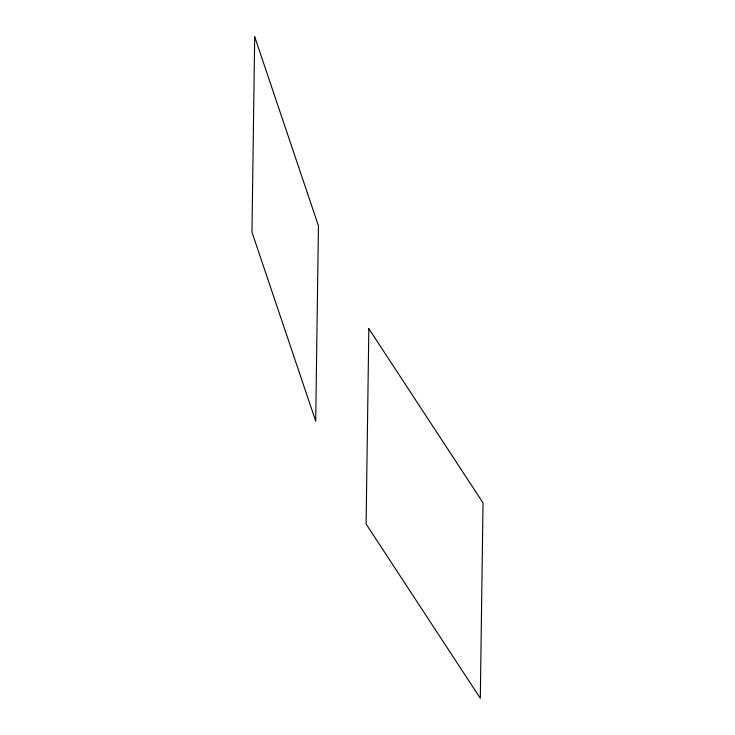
<?xml version="1.0" encoding="UTF-8"?>
<svg xmlns="http://www.w3.org/2000/svg" width="735" height="735" viewBox="0 0 735 735"><rect width="100%" height="100%" fill="white"/><g stroke="black" fill="none" stroke-linecap="round" stroke-linejoin="round"><path stroke-width="1.1" d="M254.696 36.75L251.967 232.141L315.71 421.173L318.439 225.783L254.696 36.75M368.832 328.655L366.103 524.037L480.304 698.25L483.033 502.859L368.832 328.655"/></g></svg>
